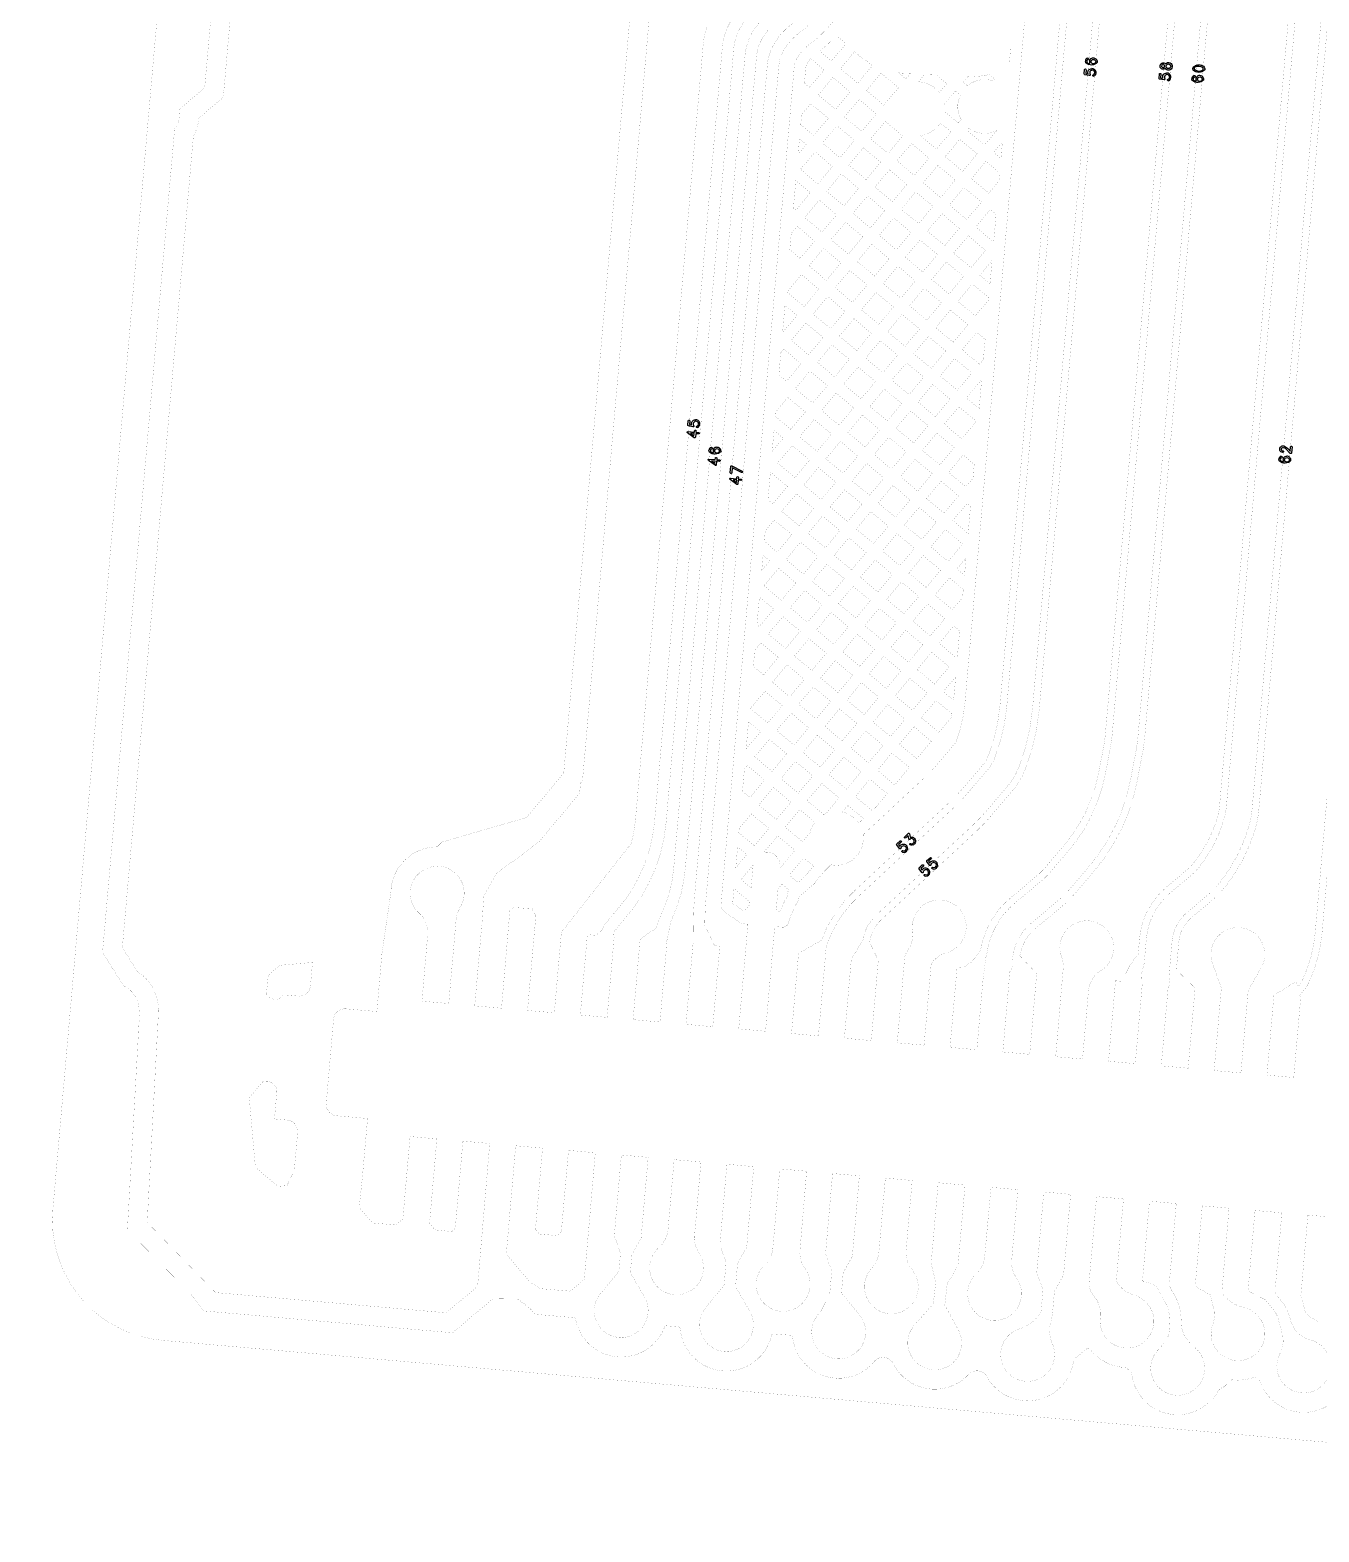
# Model space of a CAD drawing. Extents: x 388 to 686, y 182 to 393.
# Drawn here: x 542.76 to 559.77, y 317.6 to 337.43 of the extents above; entities that cross this region are included whole.
import ezdxf

# ---------------------------------------------------------------- set-up
doc = ezdxf.new("R2010")
doc.units = 0
doc.layers.add('c_area', color=1, linetype='Continuous')

# ---------------------------------------------------------------- blocks, each defined once
blk = doc.blocks.new('PAD_R1')
at = {"layer": 'c_area', "const_width": 0.5}
blk.add_lwpolyline([(0.25, 0, 1), (-0.25, 0, 1)], format="xyb", close=True, dxfattribs=at)

msp = doc.modelspace()

# ---------------------------------------------------------------- linework, layer by layer
at = {"layer": 'c_area'}
for p, q in [((551.477, 332.105), (551.522, 332.072)), ((551.753, 331.742), (551.798, 331.709)), ((552.038, 331.49), (552.083, 331.456))]:
    msp.add_line(p, q, dxfattribs=at)
at = {"layer": 'c_area', "const_width": 0.001}
for points in [[(542.756, 316.434), (542.756, 354.243), (571.999, 354.243), (571.999, 316.434)], [(553.163, 336.573), (553.393, 336.38), (553.585, 336.61), (553.356, 336.803)], [(553.8, 336.629), (554.029, 336.436), (554.222, 336.666), (553.992, 336.858)], [(553.509, 336.282), (553.739, 336.09), (553.931, 336.32), (553.702, 336.512)], [(552.932, 336.177), (553.102, 336.034), (553.295, 336.264), (553.065, 336.456), (552.943, 336.312)], [(553.219, 335.936), (553.448, 335.743), (553.641, 335.973), (553.411, 336.166)], [(553.855, 335.992), (554.085, 335.799), (554.278, 336.029), (554.048, 336.222)], [(553.565, 335.646), (553.794, 335.453), (553.987, 335.682), (553.757, 335.875)], [(554.202, 335.701), (554.432, 335.509), (554.624, 335.738), (554.395, 335.931)], [(554.839, 335.757), (555.068, 335.564), (555.261, 335.794), (555.032, 335.986)], [(552.928, 335.59), (553.158, 335.397), (553.35, 335.627), (553.121, 335.819)], [(555.185, 335.467), (555.415, 335.274), (555.549, 335.434), (555.559, 335.544), (555.378, 335.696)], [(553.274, 335.299), (553.504, 335.107), (553.696, 335.336), (553.467, 335.529)], [(553.911, 335.355), (554.141, 335.162), (554.334, 335.392), (554.104, 335.584)], [(554.548, 335.411), (554.778, 335.218), (554.97, 335.448), (554.741, 335.64)], [(554.258, 335.064), (554.487, 334.872), (554.68, 335.101), (554.45, 335.294)], [(554.894, 335.12), (555.124, 334.927), (555.317, 335.157), (555.087, 335.35)], [(552.984, 334.953), (553.213, 334.76), (553.406, 334.99), (553.176, 335.183)], [(553.621, 335.009), (553.85, 334.816), (554.043, 335.045), (553.813, 335.238)], [(553.33, 334.662), (553.56, 334.469), (553.752, 334.699), (553.523, 334.892)], [(553.967, 334.718), (554.197, 334.525), (554.389, 334.755), (554.16, 334.947)], [(554.604, 334.774), (554.833, 334.581), (555.026, 334.811), (554.797, 335.003)], [(555.241, 334.829), (555.47, 334.637), (555.481, 334.649), (555.511, 334.994), (555.434, 335.059)], [(552.787, 334.528), (552.923, 334.414), (553.115, 334.643), (552.886, 334.836), (552.806, 334.741)], [(554.95, 334.483), (555.18, 334.29), (555.372, 334.52), (555.143, 334.713)], [(553.04, 334.316), (553.269, 334.123), (553.462, 334.353), (553.232, 334.545)], [(553.676, 334.371), (553.906, 334.179), (554.099, 334.409), (553.869, 334.601)], [(554.313, 334.427), (554.543, 334.235), (554.736, 334.464), (554.506, 334.657)], [(554.023, 334.081), (554.252, 333.888), (554.445, 334.118), (554.215, 334.311)], [(554.66, 334.137), (554.889, 333.944), (555.082, 334.174), (554.852, 334.366)], [(552.749, 333.97), (552.979, 333.777), (553.171, 334.007), (552.942, 334.199)], [(553.386, 334.025), (553.615, 333.833), (553.808, 334.062), (553.579, 334.255)], [(553.095, 333.679), (553.325, 333.486), (553.517, 333.716), (553.288, 333.909)], [(553.732, 333.735), (553.962, 333.542), (554.154, 333.772), (553.925, 333.964)], [(554.369, 333.79), (554.599, 333.598), (554.791, 333.827), (554.562, 334.02)], [(555.006, 333.846), (555.236, 333.654), (555.412, 333.864), (555.415, 333.894), (555.198, 334.076)], [(554.715, 333.5), (554.945, 333.307), (555.138, 333.537), (554.908, 333.73)], [(552.805, 333.332), (553.034, 333.14), (553.227, 333.37), (552.997, 333.562)], [(553.441, 333.388), (553.671, 333.196), (553.864, 333.425), (553.634, 333.618)], [(554.079, 333.444), (554.308, 333.252), (554.501, 333.481), (554.271, 333.674)], [(553.788, 333.098), (554.017, 332.905), (554.21, 333.135), (553.981, 333.327)], [(554.425, 333.154), (554.655, 332.961), (554.847, 333.19), (554.617, 333.383)], [(555.062, 333.209), (555.291, 333.016), (555.343, 333.078), (555.367, 333.345), (555.254, 333.439)], [(552.643, 332.878), (552.744, 332.794), (552.936, 333.023), (552.707, 333.216), (552.669, 333.17)], [(553.151, 333.042), (553.38, 332.849), (553.573, 333.079), (553.344, 333.272)], [(552.86, 332.696), (553.09, 332.503), (553.283, 332.733), (553.053, 332.925)], [(553.497, 332.751), (553.727, 332.559), (553.92, 332.788), (553.69, 332.981)], [(554.134, 332.807), (554.364, 332.614), (554.557, 332.844), (554.327, 333.037)], [(554.771, 332.863), (555.001, 332.67), (555.193, 332.9), (554.964, 333.092)], [(554.481, 332.516), (554.71, 332.324), (554.903, 332.554), (554.673, 332.746)], [(552.595, 332.328), (552.799, 332.157), (552.992, 332.386), (552.762, 332.579), (552.6, 332.386)], [(553.207, 332.405), (553.436, 332.212), (553.629, 332.442), (553.399, 332.635)], [(553.844, 332.461), (554.073, 332.268), (554.266, 332.498), (554.036, 332.69)], [(553.553, 332.115), (553.783, 331.922), (553.975, 332.151), (553.746, 332.344)], [(554.19, 332.17), (554.42, 331.977), (554.612, 332.207), (554.383, 332.4)], [(554.827, 332.226), (555.056, 332.033), (555.249, 332.263), (555.02, 332.456)], [(552.916, 332.059), (553.146, 331.866), (553.338, 332.096), (553.109, 332.288)], [(554.536, 331.879), (554.766, 331.687), (554.958, 331.917), (554.729, 332.109)], [(552.626, 331.713), (552.855, 331.52), (553.048, 331.749), (552.818, 331.942)], [(553.262, 331.768), (553.492, 331.575), (553.685, 331.805), (553.455, 331.998)], [(553.899, 331.824), (554.129, 331.631), (554.322, 331.861), (554.092, 332.053)], [(554.246, 331.533), (554.475, 331.341), (554.668, 331.57), (554.438, 331.763)], [(554.882, 331.589), (555.112, 331.396), (555.206, 331.508), (555.222, 331.695), (555.075, 331.819)], [(552.972, 331.422), (553.202, 331.229), (553.394, 331.459), (553.164, 331.651)], [(553.609, 331.477), (553.838, 331.285), (554.031, 331.514), (553.802, 331.707)], [(553.318, 331.131), (553.548, 330.939), (553.74, 331.168), (553.511, 331.361)], [(553.955, 331.187), (554.185, 330.994), (554.377, 331.224), (554.148, 331.417)], [(554.592, 331.243), (554.822, 331.05), (555.014, 331.279), (554.785, 331.472)], [(552.681, 331.075), (552.911, 330.883), (553.104, 331.112), (552.874, 331.305)], [(554.301, 330.896), (554.531, 330.704), (554.724, 330.933), (554.494, 331.126)], [(552.451, 330.679), (552.62, 330.536), (552.813, 330.766), (552.583, 330.959), (552.463, 330.815)], [(553.028, 330.785), (553.257, 330.592), (553.45, 330.822), (553.22, 331.014)], [(553.665, 330.841), (553.894, 330.648), (554.087, 330.877), (553.857, 331.07)], [(553.374, 330.494), (553.603, 330.302), (553.796, 330.531), (553.567, 330.724)], [(554.011, 330.55), (554.24, 330.357), (554.433, 330.587), (554.203, 330.78)], [(554.648, 330.606), (554.877, 330.413), (555.07, 330.643), (554.84, 330.835)], [(552.737, 330.438), (552.966, 330.246), (553.159, 330.475), (552.93, 330.668)], [(553.083, 330.148), (553.313, 329.955), (553.506, 330.185), (553.276, 330.377)], [(553.72, 330.204), (553.95, 330.011), (554.142, 330.241), (553.913, 330.433)], [(554.357, 330.259), (554.587, 330.067), (554.779, 330.296), (554.55, 330.489)], [(552.447, 330.092), (552.676, 329.9), (552.869, 330.129), (552.639, 330.322)], [(554.067, 329.913), (554.296, 329.72), (554.489, 329.95), (554.259, 330.143)], [(554.703, 329.969), (554.933, 329.776), (555.069, 329.938), (555.078, 330.046), (554.896, 330.198)], [(552.793, 329.802), (553.022, 329.609), (553.215, 329.838), (552.985, 330.031)], [(553.43, 329.857), (553.659, 329.665), (553.852, 329.894), (553.622, 330.087)], [(553.139, 329.511), (553.369, 329.318), (553.561, 329.548), (553.332, 329.74)], [(553.776, 329.567), (554.005, 329.374), (554.198, 329.604), (553.969, 329.796)], [(554.413, 329.623), (554.642, 329.43), (554.835, 329.659), (554.605, 329.852)], [(552.502, 329.455), (552.732, 329.262), (552.924, 329.492), (552.695, 329.685)], [(554.759, 329.332), (554.989, 329.139), (555, 329.152), (555.03, 329.496), (554.952, 329.561)], [(552.306, 329.029), (552.441, 328.916), (552.634, 329.146), (552.404, 329.338), (552.325, 329.244)], [(552.848, 329.165), (553.078, 328.972), (553.271, 329.202), (553.041, 329.394)], [(553.485, 329.22), (553.715, 329.028), (553.907, 329.257), (553.678, 329.45)], [(554.122, 329.276), (554.352, 329.083), (554.544, 329.313), (554.315, 329.506)], [(553.832, 328.93), (554.061, 328.737), (554.254, 328.967), (554.024, 329.159)], [(554.468, 328.985), (554.698, 328.793), (554.891, 329.022), (554.661, 329.215)], [(552.558, 328.818), (552.787, 328.626), (552.98, 328.855), (552.75, 329.048)], [(553.195, 328.874), (553.424, 328.681), (553.617, 328.911), (553.387, 329.104)], [(552.904, 328.528), (553.134, 328.335), (553.326, 328.565), (553.097, 328.757)], [(553.541, 328.583), (553.771, 328.391), (553.963, 328.62), (553.734, 328.813)], [(554.178, 328.639), (554.408, 328.447), (554.6, 328.676), (554.37, 328.869)], [(552.267, 328.472), (552.497, 328.279), (552.689, 328.509), (552.46, 328.701)], [(552.613, 328.181), (552.843, 327.989), (553.036, 328.218), (552.806, 328.411)], [(553.25, 328.237), (553.48, 328.044), (553.673, 328.274), (553.443, 328.467)], [(553.887, 328.293), (554.117, 328.1), (554.31, 328.33), (554.08, 328.523)], [(553.597, 327.946), (553.826, 327.754), (554.019, 327.983), (553.789, 328.176)], [(554.234, 328.002), (554.463, 327.81), (554.656, 328.039), (554.426, 328.232)], [(552.323, 327.835), (552.552, 327.642), (552.745, 327.872), (552.515, 328.065)], [(552.96, 327.891), (553.189, 327.698), (553.382, 327.928), (553.152, 328.12)], [(552.669, 327.544), (552.899, 327.352), (553.091, 327.581), (552.862, 327.774)], [(553.306, 327.6), (553.536, 327.407), (553.728, 327.637), (553.499, 327.83)], [(553.943, 327.656), (554.172, 327.463), (554.365, 327.693), (554.136, 327.885)], [(552.162, 327.38), (552.262, 327.296), (552.455, 327.526), (552.225, 327.718), (552.188, 327.674)], [(552.379, 327.198), (552.608, 327.005), (552.801, 327.235), (552.571, 327.428)], [(553.652, 327.309), (553.874, 327.123), (553.934, 327.179), (554.074, 327.346), (553.845, 327.539)], [(552.114, 326.83), (552.318, 326.659), (552.51, 326.889), (552.281, 327.081), (552.119, 326.889)]]:
    msp.add_lwpolyline(points, close=True, dxfattribs=at)
for points in [[(543.058, 321.874), (545.89, 354.243)], [(555.687, 337.004), (555.687, 337.004), (555.703, 337.193), (555.703, 337.194)], [(555.703, 337.194), (555.687, 337.004)], [(554.223, 336.864), (554.32, 336.783), (554.38, 336.854)], [(555.129, 336.103), (555.359, 335.911), (555.518, 336.1)], [(552.898, 335.791), (553.004, 335.917), (552.915, 335.991)], [(552.915, 335.991), (552.898, 335.791)], [(555.595, 335.955), (555.476, 335.813)], [(555.575, 335.729), (555.595, 335.955)], [(555.476, 335.813), (555.575, 335.729)], [(552.835, 335.077), (552.867, 335.051), (553.06, 335.281), (552.867, 335.442)], [(552.867, 335.442), (552.835, 335.077)], [(555.458, 334.385), (555.296, 334.192)], [(555.431, 334.08), (555.458, 334.385)], [(555.296, 334.192), (555.431, 334.08)], [(552.692, 333.435), (552.881, 333.66), (552.723, 333.792)], [(552.723, 333.792), (552.692, 333.435)], [(555.287, 332.43), (555.319, 332.795), (555.31, 332.802), (555.118, 332.572)], [(555.118, 332.572), (555.287, 332.43)], [(552.554, 331.865), (552.701, 332.04), (552.579, 332.143)], [(552.579, 332.143), (552.554, 331.865)], [(552.499, 331.229), (552.565, 331.173), (552.757, 331.403), (552.531, 331.593)], [(552.531, 331.593), (552.499, 331.229)], [(555.142, 330.781), (555.174, 331.145), (555.131, 331.182), (554.938, 330.952)], [(554.938, 330.952), (555.142, 330.781)], [(552.417, 330.294), (552.522, 330.419), (552.434, 330.493)], [(552.434, 330.493), (552.417, 330.294)], [(555.114, 330.459), (554.994, 330.315)], [(555.094, 330.231), (555.114, 330.459)], [(554.994, 330.315), (555.094, 330.231)], [(552.354, 329.579), (552.385, 329.553), (552.578, 329.783), (552.386, 329.944)], [(552.386, 329.944), (552.354, 329.579)], [(554.977, 328.888), (554.815, 328.695)], [(554.95, 328.581), (554.977, 328.888)], [(554.815, 328.695), (554.95, 328.581)], [(552.211, 327.939), (552.399, 328.163), (552.242, 328.294)], [(552.242, 328.294), (552.211, 327.939)], [(552.074, 326.368), (552.22, 326.542), (552.098, 326.645)], [(552.098, 326.645), (552.074, 326.368)], [(552.303, 326.404), (552.144, 326.215)], [(552.276, 326.103), (552.303, 326.404)], [(552.144, 326.215), (552.276, 326.103)], [(552.033, 325.899), (552.182, 325.794), (552.257, 325.883), (552.26, 325.918), (552.05, 326.095)], [(552.609, 325.824), (552.656, 325.784)], [(558.999, 325.027), (558.84, 324.75), (558.744, 323.661), (558.39, 323.692), (558.483, 324.755), (558.483, 324.755), (558.485, 324.782), (558.377, 325.083)], [(545.65, 323.332), (545.731, 322.414), (546.029, 322.163), (546.148, 322.173), (546.246, 322.378)]]:
    msp.add_lwpolyline(points, dxfattribs=at)
for points in [[(551.416, 324.302), (551.509, 325.365), (551.514, 325.365, -0.030605), (551.53, 325.992), (552.491, 336.975, -0.073103), (552.531, 337.146, -0.091389), (552.684, 337.388, -0.047803), (552.854, 337.54, 0.042134), (552.965, 337.637, -0.030961), (552.972, 337.643, 0.194701), (553.234, 338.157), (554.641, 354.243), (554.794, 354.243), (553.386, 338.143, -0.194361), (553.073, 337.529, -0.041555), (552.944, 337.417, 0.047776), (552.796, 337.284, 0.091174), (552.673, 337.089, 0.072929), (552.643, 336.962), (551.682, 325.979, 0.018406), (551.664, 325.613), (551.794, 325.34), (551.863, 325.334), (551.77, 324.271)], [(552.81, 324.181), (552.903, 325.243), (552.915, 325.242, -0.105286), (552.922, 325.25), (553.205, 325.412, -0.117736), (553.633, 326.057), (554.887, 327.225, 0.028231), (555.054, 327.398), (555.335, 327.726, 0.0831), (555.406, 327.843, 0.072985), (555.562, 328.505), (557.813, 354.243), (557.903, 354.243), (555.652, 328.497, -0.072974), (555.489, 327.81, -0.083006), (555.403, 327.667), (555.122, 327.339, -0.028231), (554.948, 327.159), (553.694, 325.991, 0.115851), (553.293, 325.392), (553.261, 325.305), (553.252, 325.213), (553.258, 325.212), (553.165, 324.15)], [(553.18, 337.149), (553.337, 337.018), (553.529, 337.247), (553.403, 337.353, -0.023309), (553.318, 337.27, -0.033172)], [(553.454, 336.92), (553.683, 336.727), (553.876, 336.956), (553.807, 337.014, -0.051886), (553.642, 337.144)], [(552.98, 336.727), (553.046, 336.671), (553.239, 336.901), (553.063, 337.049, 0.002964), (553.058, 337.043, 0.090975), (553.004, 336.957, 0.071481), (552.998, 336.931), (552.998, 336.931)], [(554.487, 336.745, -0.22676), (554.758, 336.602), (554.859, 336.722), (554.72, 336.838), (554.571, 336.845)], [(555.074, 336.74), (555.132, 336.691, -0.264258), (555.478, 336.755), (555.496, 336.777), (555.42, 336.841, -0.051827), (555.225, 336.815), (555.14, 336.819)], [(554.825, 336.443, -0.038101), (554.829, 336.389, -0.02303), (554.827, 336.357), (555.013, 336.201), (555.05, 336.246, -0.127954), (555.005, 336.419, -0.11035), (555.039, 336.57), (554.976, 336.624)], [(554.507, 336.035), (554.722, 335.855), (554.915, 336.084), (554.775, 336.202, -0.233742)], [(554.524, 328.349), (554.754, 328.156), (554.917, 328.35, 0.007607), (554.927, 328.402), (554.717, 328.578)], [(553.015, 327.254), (553.234, 327.071, -0.025597), (553.266, 327.086), (553.438, 327.291), (553.208, 327.483)], [(553.481, 327.105, -0.19023), (553.697, 326.958), (553.762, 327.019), (553.554, 327.193)], [(552.725, 326.907), (552.954, 326.715), (553.055, 326.835, -0.105426), (553.117, 326.97), (552.917, 327.137)], [(552.442, 326.571, -0.505975), (552.658, 326.382), (552.657, 326.374), (552.664, 326.368), (552.856, 326.598), (552.627, 326.791)], [(552.781, 326.27), (552.895, 326.175), (552.939, 326.212, -0.011181), (552.961, 326.231, -0.025004), (552.967, 326.236), (552.999, 326.263, -0.02548), (553.101, 326.392), (552.973, 326.5)], [(545.876, 324.698), (545.89, 324.682, -0.055733), (545.898, 324.674, 0.44006), (546.087, 324.673, -0.219069), (546.126, 324.69), (546.295, 324.675, 0.414283), (546.458, 324.811), (546.485, 325.119), (546.06, 325.082), (546.053, 325.079), (545.902, 324.951, -0.023521), (545.9, 324.947)], [(549.045, 321.281), (549.076, 321.637), (549.075, 321.637), (549.168, 322.699), (549.522, 322.668), (549.429, 321.598, -0.032336), (549.429, 321.591), (549.43, 321.59), (549.478, 321.534), (549.711, 321.513), (549.768, 321.562), (549.771, 321.568), (549.865, 322.638), (550.219, 322.607), (550.171, 322.053, -0.075601), (550.171, 322.045), (550.074, 320.943, -0.201094), (550.065, 320.925), (549.899, 320.786, -0.201896), (549.88, 320.78), (549.503, 320.812, -0.112902), (549.492, 320.816), (549.364, 320.891, -0.088303), (549.357, 320.897), (549.051, 321.262, -0.20103)]]:
    msp.add_lwpolyline(points, format="xyb", close=True, dxfattribs=at)
for points in [[(557.347, 354.243), (555.1, 328.546, -0.07042), (554.981, 328.033, -0.087063), (554.968, 328.011), (554.702, 327.7, -0.028272), (554.571, 327.564), (553.755, 326.804, -0.514907), (553.331, 326.409, 0.055057), (553.118, 326.167, -0.066826), (553.104, 326.152), (552.904, 325.984), (552.901, 325.952, -0.117127), (552.89, 325.919, 0.030828), (552.839, 325.826, -0.017646), (552.837, 325.821, 0.036117), (552.768, 325.64, -0.358259), (552.689, 325.585), (552.588, 325.593), (552.467, 324.211), (552.113, 324.242), (552.206, 325.304), (552.206, 325.304), (552.234, 325.624), (552.169, 325.63, -0.13415), (552.132, 325.644), (551.91, 325.798, -0.264304), (551.878, 325.866, -0.005429), (551.885, 325.96), (552.846, 336.945, -0.072474), (552.862, 337.014, -0.091362), (552.946, 337.147, -0.047843), (553.066, 337.254, 0.040107), (553.215, 337.383, 0.191886), (553.589, 338.126)], [(558.336, 354.243), (556.081, 328.46, -0.073095), (555.889, 327.649, -0.082559), (555.73, 327.387), (555.449, 327.059, -0.028239), (555.242, 326.843), (553.988, 325.676, 0.101012), (553.875, 325.518, -0.047819), (553.873, 325.51, 0.08148), (553.842, 325.384), (553.951, 325.157, -0.059321), (553.953, 325.151), (553.956, 325.151), (553.863, 324.088), (553.508, 324.119), (553.601, 325.182), (553.613, 325.181, -0.125831), (553.617, 325.193), (553.755, 325.417, -0.062976), (553.786, 325.535, -0.053445), (553.789, 325.545, -0.105686), (553.927, 325.742), (555.18, 326.909, 0.028238), (555.381, 327.117), (555.662, 327.446, 0.082671), (555.806, 327.683, 0.073039), (555.992, 328.467), (558.246, 354.243)], [(559.331, 354.243), (557.044, 328.128, -0.024846), (557.023, 327.974), (556.953, 327.605, -0.131263), (556.466, 326.59), (556.221, 326.306, -0.040912), (556.108, 326.195), (555.758, 325.901, 0.187811), (555.388, 325.228), (555.376, 325.188), (555.337, 324.877), (555.257, 323.967), (554.903, 323.998), (554.996, 325.06), (555.082, 325.053), (555.189, 325.128), (555.192, 325.131), (555.306, 325.284, -0.177798), (555.7, 325.97), (556.051, 326.264, 0.04091), (556.153, 326.365), (556.397, 326.649, 0.131263), (556.865, 327.622), (556.935, 327.99, 0.024842), (556.954, 328.135), (559.241, 354.243)], [(559.764, 354.243), (557.473, 328.087, -0.024496), (557.446, 327.893), (557.377, 327.525, -0.131779), (556.789, 326.305), (556.549, 326.025, -0.040958), (556.385, 325.864), (556.035, 325.571, 0.176406), (555.824, 325.208), (556.03, 324.989, -0.216239), (556.037, 324.969), (556.047, 324.969), (555.955, 323.906), (555.6, 323.937), (555.693, 324.999), (555.702, 324.999, -0.132212), (555.703, 325.012), (555.725, 325.071, -0.233154), (555.977, 325.64), (556.327, 325.933, 0.04096), (556.48, 326.083), (556.728, 326.372, 0.130698), (557.288, 327.542), (557.358, 327.91, 0.024496), (557.384, 328.095), (559.674, 354.243)], [(560.918, 354.243), (558.551, 327.169, -0.053321), (558.515, 326.99, -0.092208), (558.198, 326.384, -0.051894), (558.086, 326.269), (557.809, 326.037, 0.197172), (557.495, 325.431), (557.466, 325.104), (557.429, 324.961), (557.434, 324.847), (557.442, 324.846), (557.349, 323.783), (556.995, 323.814), (557.088, 324.877), (557.174, 324.87), (557.276, 325.078), (557.37, 325.209, -0.195765), (557.386, 325.22), (557.406, 325.439, -0.199887), (557.759, 326.112), (558.028, 326.338, 0.052017), (558.127, 326.44, 0.092255), (558.43, 327.017, 0.053176), (558.461, 327.177), (560.828, 354.243)], [(561.348, 354.208), (558.98, 327.132, -0.053245), (558.928, 326.863, -0.092228), (558.537, 326.118, -0.051847), (558.363, 325.939), (558.09, 325.71, 0.198573), (557.924, 325.393), (557.89, 325.004, -0.268242), (557.915, 324.998), (558.124, 324.796, -0.115137), (558.13, 324.786), (558.139, 324.785), (558.047, 323.723), (557.692, 323.754), (557.785, 324.816), (557.797, 324.815, -0.065351), (557.799, 324.822), (557.804, 324.833), (557.793, 324.928), (557.835, 325.401, -0.198572), (558.032, 325.779), (558.305, 326.008, 0.051958), (558.466, 326.174, 0.092205), (558.842, 326.89, 0.053218), (558.891, 327.14), (561.261, 354.243)], [(559.495, 324.794), (559.531, 324.837, 0.013268), (559.565, 324.907, -0.025783), (559.567, 324.911, 0.085258), (559.724, 325.507), (562.237, 354.243), (562.327, 354.243, -0.00245), (562.303, 353.954), (559.814, 325.499, -0.086628), (559.645, 324.865, -0.013138), (559.608, 324.791, -0.054891), (559.603, 324.783), (559.522, 324.687), (559.529, 324.664), (559.534, 324.663), (559.441, 323.6), (559.087, 323.631)], [(571.719, 346.723), (569.337, 319.517, -0.406601), (567.618, 318.108), (544.507, 320.13, -0.417528), (543.058, 321.874)], [(550.721, 338.109), (549.803, 327.625, -0.159231), (549.797, 327.611), (549.321, 327.044, -0.227286), (549.304, 327.03), (548.197, 326.709), (548.192, 326.706), (548.139, 326.653, -0.19737), (548.121, 326.645, 0.403318), (547.52, 326.045), (547.401, 325.231), (547.401, 325.231), (547.335, 324.471), (546.924, 324.507, 0.410502), (546.763, 324.37), (546.666, 323.255, 0.40989), (546.802, 323.095), (547.212, 323.059), (547.145, 322.299), (547.145, 322.299), (547.102, 321.887), (547.276, 321.68), (547.586, 321.653), (547.678, 321.73), (547.773, 322.821), (548.127, 322.79), (548.035, 321.727), (548.034, 321.727), (548.029, 321.673), (548.1, 321.591), (548.107, 321.588), (548.323, 321.567), (548.37, 321.607), (548.378, 321.697), (548.378, 321.697), (548.471, 322.76), (548.825, 322.729), (548.666, 320.854, -0.209919), (548.657, 320.836), (548.258, 320.501, -0.200953), (548.239, 320.495), (545.215, 320.76, -0.192653), (545.198, 320.768), (544.31, 321.68, -0.213854), (544.303, 321.699), (544.45, 324.437, 0.273393), (544.179, 324.997, -0.160389), (544.167, 325.008), (543.979, 325.307, -0.168196), (543.975, 325.323), (544.912, 336.029, -0.15576), (544.918, 336.043), (544.926, 336.052), (544.955, 336.122, 0.064221), (544.981, 336.236), (544.983, 336.256, -0.199551), (544.992, 336.274), (545.297, 336.531), (545.301, 336.538), (545.312, 336.617), (545.315, 336.629), (545.763, 341.737)], [(551.694, 337.471, 0.063883), (551.644, 337.24), (550.749, 327.002, -0.045584), (550.69, 326.68, -0.206964), (550.681, 326.662), (550.652, 326.637), (549.774, 325.521), (549.771, 325.515), (549.678, 324.455), (549.324, 324.485), (549.417, 325.548), (549.418, 325.548), (549.434, 325.732), (549.432, 325.739), (549.386, 325.825, -0.019357), (549.384, 325.828), (549.146, 325.844), (549.139, 325.842), (549.094, 325.819, -0.014719), (549.092, 325.816), (548.981, 324.515), (548.627, 324.546), (548.72, 325.609), (548.721, 325.609), (548.748, 325.995, -0.113272), (548.752, 326.006), (548.907, 326.285, -0.109262), (548.914, 326.293), (549.468, 326.704), (550.01, 327.349), (550.012, 327.355), (550.023, 327.476, -0.158471), (550.029, 327.491), (550.047, 327.512), (550.05, 327.519), (550.969, 338.019)], [(552.291, 337.659, 0.128541), (552.078, 337.334, 0.06388), (552.049, 337.205), (551.154, 326.967, -0.162546), (550.598, 325.686), (550.467, 325.525), (550.461, 325.457), (550.468, 325.456), (550.375, 324.394), (550.021, 324.425), (550.114, 325.487), (550.23, 325.477), (550.294, 325.533, -0.058327), (550.436, 325.734), (550.484, 325.788, 0.162545), (551.002, 326.981), (551.898, 337.218, -0.068968), (551.939, 337.398, -0.124179), (552.19, 337.772)], [(545.138, 337.536), (545.063, 336.687, -0.02625), (545.062, 336.682, -0.233104), (545.053, 336.661), (545.035, 336.647), (545.03, 336.639, -0.064108), (545.025, 336.634), (544.735, 336.39, -0.017903), (544.734, 336.387), (544.72, 336.226), (544.715, 336.209), (544.697, 336.172, -0.05749), (544.668, 336.136), (544.665, 336.128), (543.713, 325.255), (543.715, 325.247), (543.991, 324.81, -0.326898), (544.193, 324.442, -0.075357), (544.195, 324.335), (544.041, 321.589), (544.888, 320.731), (545.046, 320.519), (548.333, 320.23), (548.86, 320.673, -0.184831), (548.877, 320.68), (549.189, 320.675, -0.171534), (549.205, 320.669), (549.259, 320.626, -0.064555), (549.33, 320.569), (549.366, 320.54), (549.42, 320.475), (549.936, 320.43, -0.34009), (549.959, 320.41, 0.752314), (551.131, 320.297, -0.433931), (551.16, 320.322), (551.316, 320.31, -0.36991), (551.34, 320.287, 0.85352), (552.547, 320.196, -0.373108), (552.574, 320.215), (552.8, 320.198, -0.364794), (552.824, 320.176, 0.647757), (553.887, 319.832, -0.5558), (554.148, 319.833, 0.528337), (555.148, 319.68, -0.477175), (555.384, 319.663, 0.736231), (556.535, 319.867, -0.190984), (556.544, 319.883), (556.699, 320.013, -0.201332), (556.718, 320.019), (556.74, 320.017, -0.210964), (556.758, 320.007, 0.221246), (557.217, 319.772, -0.181612), (557.234, 319.765), (557.292, 319.711, -0.182588), (557.3, 319.695, 0.727903), (558.44, 319.457, -0.124262), (558.497, 319.507), (558.524, 319.519), (558.611, 319.602, -0.216115), (558.63, 319.609), (558.653, 319.607, 0.102707), (558.899, 319.637, -0.399402), (558.995, 319.592, 0.56121), (560.015, 319.367, -0.196513)], [(552.527, 337.455, 0.165276), (552.349, 337.099), (551.406, 326.345, -0.084421), (551.243, 325.723, 0.006429), (551.215, 325.66, -0.079529), (551.215, 325.652), (551.162, 325.396), (551.166, 325.396), (551.073, 324.333), (550.718, 324.364), (550.811, 325.427), (550.823, 325.425, -0.201669), (550.834, 325.442), (551.016, 325.568, -0.020819), (551.104, 325.786, 0.084339), (551.254, 326.359), (552.198, 337.117, -0.166012), (552.419, 337.564)], [(554.38, 336.854), (554.271, 336.859, -0.011976), (554.223, 336.864)], [(555.518, 336.1, -0.114896), (555.361, 336.064, -0.15759), (555.153, 336.131), (555.129, 336.103)], [(547.895, 325.768, -2.172039), (548.431, 325.841)], [(552.05, 326.095), (552.037, 325.947), (552.037, 325.947, 0.002915), (552.033, 325.899)], [(552.656, 325.784, -0.019101), (552.701, 325.89, -0.018078), (552.703, 325.895, -0.025164), (552.751, 325.984), (552.756, 326.029, -0.170113), (552.777, 326.075), (552.683, 326.154), (552.632, 326.094), (552.609, 325.824)], [(548.431, 325.841, 0.055673), (548.383, 325.706), (548.284, 324.577), (547.93, 324.608), (548.006, 325.486, 0.228034), (547.895, 325.768)], [(554.411, 325.527, -2.272525), (554.854, 325.246)], [(556.377, 325.186, -2.132471), (556.895, 325.012)], [(558.377, 325.083, -1.683629), (558.999, 325.027)], [(554.206, 324.058), (554.303, 325.172, -0.11066), (554.326, 325.246), (554.366, 325.315, 0.158479), (554.411, 325.527)], [(554.854, 325.246, 0.182687), (554.654, 325.101), (554.56, 324.027), (554.206, 324.058)], [(556.298, 323.875), (556.397, 325.035, 0.110476), (556.377, 325.186)], [(556.895, 325.012, 0.235524), (556.731, 324.747), (556.652, 323.844), (556.298, 323.875)], [(559.087, 323.631), (559.18, 324.694), (559.195, 324.693, -0.121353), (559.203, 324.701), (559.446, 324.85, -0.50521), (559.484, 324.834), (559.495, 324.794)], [(546.246, 322.378), (546.245, 322.378), (546.289, 322.878, 0.40614), (546.154, 323.038), (545.983, 323.053), (546.014, 323.412, 0.451371), (545.871, 323.547), (545.828, 323.543), (545.65, 323.332)], [(550.305, 320.769), (550.53, 321.038), (550.551, 321.28), (550.473, 321.505, -0.090724), (550.471, 321.514), (550.47, 321.514), (550.563, 322.577), (550.917, 322.546), (550.824, 321.483), (550.822, 321.484, -0.091821), (550.819, 321.475), (550.703, 321.266), (550.682, 321.025), (550.857, 320.72, -0.59969), (550.561, 320.167)], [(551.059, 321.356, 0.192987), (551.179, 321.588), (551.26, 322.516), (551.614, 322.485), (551.529, 321.507, 0.169593), (551.588, 321.284, -0.598973), (551.292, 320.732)], [(551.694, 320.584), (551.919, 320.853), (551.946, 321.157), (551.868, 321.383, -0.093739), (551.866, 321.392), (551.864, 321.392), (551.957, 322.455), (552.311, 322.424), (552.218, 321.361), (552.216, 321.361, -0.09191), (552.214, 321.353), (552.097, 321.144), (552.071, 320.84), (552.246, 320.535, -0.599445), (551.95, 319.982)], [(552.565, 321.331), (552.562, 321.331), (552.655, 322.394), (553.009, 322.363), (552.921, 321.312, 0.179894), (552.988, 321.077, -0.611902), (552.699, 320.513)], [(553.194, 320.506), (553.315, 320.749), (553.341, 321.044), (553.262, 321.261, -0.089715), (553.261, 321.27), (553.259, 321.27), (553.352, 322.333), (553.706, 322.302), (553.613, 321.239), (553.611, 321.24, -0.091842), (553.608, 321.231), (553.492, 321.022), (553.469, 320.753), (553.692, 320.486, -0.657649), (553.433, 319.886)], [(553.871, 321.082, 0.167325), (553.963, 321.29), (554.049, 322.272), (554.403, 322.241), (554.322, 321.31, 0.19057), (554.4, 321.065, -0.637034), (554.128, 320.481)], [(554.451, 320.351), (554.682, 320.614), (554.714, 320.895), (554.655, 321.14, -0.078497), (554.655, 321.148), (554.654, 321.148), (554.746, 322.211), (555.101, 322.18), (555.008, 321.117), (555.006, 321.117, -0.096359), (555.002, 321.108), (554.865, 320.874), (554.834, 320.596), (555.003, 320.285, -0.588304), (554.701, 319.742)], [(555.25, 321.009, 0.183425), (555.36, 321.232), (555.444, 322.15), (555.798, 322.119), (555.717, 321.187, 0.177775), (555.78, 320.955, -0.610773), (555.491, 320.392)], [(555.838, 320.289, 0.150238), (556.099, 320.489, -0.037992), (556.102, 320.495, 0.013322), (556.108, 320.546), (556.131, 320.802), (556.051, 321.017, -0.08968), (556.05, 321.026), (556.048, 321.026), (556.141, 322.089), (556.495, 322.058), (556.402, 320.995), (556.4, 320.996, -0.091836), (556.398, 320.987), (556.281, 320.778), (556.26, 320.533, -0.054412), (556.213, 320.297, 0.088381), (556.248, 320.102, -0.047293), (556.249, 320.097, -0.551565), (555.928, 319.589)], [(556.738, 320.885), (556.838, 322.028), (557.193, 321.997), (557.1, 320.934), (557.1, 320.934), (557.098, 320.916), (557.128, 320.872, 0.184298), (557.331, 320.727)], [(557.443, 320.904), (557.445, 320.933, -0.222586), (557.449, 320.975), (557.536, 321.967), (557.89, 321.936), (557.797, 320.873), (557.797, 320.873)], [(558.14, 320.843), (558.233, 321.906), (558.587, 321.875), (558.492, 320.773, 0.00847), (558.494, 320.749, 0.153145), (558.762, 320.567)], [(558.837, 320.782), (558.93, 321.845), (559.285, 321.814), (559.197, 320.811, 0.19711), (559.231, 320.702), (559.289, 320.633, -0.109103), (559.384, 320.451), (559.402, 320.386, 0.275626), (559.659, 320.136)], [(559.777, 320.367, -0.058921), (559.772, 320.37), (559.61, 320.473, -0.189825), (559.599, 320.488), (559.542, 320.698, -0.233975), (559.546, 320.72), (559.535, 320.721), (559.628, 321.784), (559.983, 321.753)], [(551.292, 320.732, -0.694345), (551.059, 321.356)], [(552.457, 321.129, 0.167888), (552.565, 321.331)], [(552.699, 320.513, -0.68149), (552.457, 321.129)], [(554.128, 320.481, -0.659514), (553.871, 321.082)], [(555.491, 320.392, -0.683713), (555.25, 321.009)], [(556.887, 320.434, 0.181557), (556.832, 320.674), (556.768, 320.77, -0.17215), (556.738, 320.885)], [(557.661, 320.016), (557.718, 320.079, 0.198777), (557.806, 320.332), (557.8, 320.441, 0.132987), (557.726, 320.662, -0.050469), (557.672, 320.765, 0.274701), (557.492, 320.9), (557.443, 320.904)], [(557.797, 320.873, 0.082722), (557.853, 320.746, -0.132603), (557.952, 320.449), (557.959, 320.324, 0.181329), (558.065, 320.102), (558.133, 320.037)], [(558.379, 320.358, -0.059868), (558.38, 320.364, 0.069913), (558.4, 320.512, -0.062373), (558.343, 320.728), (558.159, 320.833, -0.136616), (558.149, 320.842), (558.14, 320.843)], [(550.561, 320.167, -0.661458), (550.305, 320.769)], [(557.331, 320.727, -2.223733), (556.887, 320.434)], [(559.261, 319.96, 0.187688), (559.29, 320.212), (559.237, 320.411, 0.109108), (559.172, 320.535), (559.06, 320.669), (558.859, 320.772, -0.143766), (558.848, 320.781), (558.837, 320.782)], [(551.95, 319.982, -0.661458), (551.694, 320.584)], [(553.433, 319.886, -0.686112), (553.194, 320.506)], [(558.762, 320.567, -2.911384), (558.379, 320.358)], [(554.701, 319.742, -0.670694), (554.451, 320.351)], [(555.928, 319.589, -0.880226), (555.838, 320.289)], [(558.133, 320.037, -2.632582), (557.661, 320.016)], [(559.659, 320.136, -2.924928), (559.261, 319.96)]]:
    msp.add_lwpolyline(points, format="xyb", dxfattribs=at)
at = {"layer": 'c_area'}
for points in [[(556.675, 336.849), (556.68, 336.906, -1), (556.699, 336.904), (556.695, 336.856), (556.725, 336.85, -0.524286), (556.775, 336.918)], [(556.804, 336.891, 0.81799), (556.751, 336.844, -0.74017), (556.742, 336.827), (556.683, 336.838, -0.393799), (556.675, 336.849)], [(556.849, 337.003, -0.42186), (556.695, 336.995), (556.69, 337.013, -0.096467), (556.689, 337.017)], [(556.719, 337.058, -1.487087), (556.715, 337.035, 0.775673), (556.749, 336.989)], [(556.8, 336.817, -1), (556.793, 336.836, 0.637786), (556.804, 336.891)], [(557.676, 336.947, -0.775082), (557.748, 336.981, -1.435437), (557.795, 336.898)], [(557.795, 336.898, -0.274849), (557.743, 336.924, -0.64813), (557.676, 336.943, -0.098375), (557.676, 336.947)], [(557.732, 336.967, 0.610561), (557.698, 336.966), (557.696, 336.947)], [(558.107, 336.919, -0.384066), (558.203, 336.967, -0.474354), (558.265, 336.902)], [(558.265, 336.902, -0.402317), (558.112, 336.898), (558.107, 336.916, -0.096708), (558.107, 336.919)], [(557.662, 336.791), (557.667, 336.847, -1), (557.687, 336.846), (557.683, 336.798), (557.713, 336.792, -0.524375), (557.763, 336.86)], [(557.792, 336.833, 0.817801), (557.739, 336.786, -0.74017), (557.73, 336.769), (557.67, 336.78, -0.393504), (557.662, 336.791)], [(557.787, 336.759, -1), (557.781, 336.778, 0.637844), (557.792, 336.833)], [(558.254, 336.772, -0.421221), (558.1, 336.764), (558.095, 336.782, -0.096467), (558.095, 336.786)], [(558.125, 336.827, -1.487073), (558.121, 336.804, 0.775102), (558.154, 336.757)], [(551.441, 332.213), (551.446, 332.27, -1), (551.466, 332.268), (551.462, 332.22), (551.491, 332.215, -0.524464), (551.541, 332.282)], [(551.57, 332.256, 0.818535), (551.517, 332.208, -0.73811), (551.508, 332.191), (551.449, 332.202, -0.393076), (551.441, 332.213)], [(551.566, 332.181, -1), (551.56, 332.2, 0.63777), (551.57, 332.256)], [(551.749, 331.92, -1.487087), (551.745, 331.897, 0.77528), (551.779, 331.851)], [(559.256, 331.888, -0.534515), (559.31, 331.939, -0.132414), (559.394, 331.869)], [(559.394, 331.869), (559.399, 331.927, -1), (559.419, 331.925), (559.412, 331.846, -0.64638), (559.395, 331.839), (559.335, 331.901, 0.340909), (559.277, 331.906)], [(551.879, 331.865, -0.421621), (551.725, 331.857), (551.72, 331.875, -0.095361), (551.719, 331.879)], [(559.404, 331.746, -0.423278), (559.25, 331.739), (559.245, 331.756, -0.09536), (559.244, 331.76)], [(559.296, 331.851, -0.325947), (559.256, 331.883, -0.138049), (559.256, 331.888)], [(559.274, 331.801, -1.486959), (559.271, 331.779, 0.775149), (559.304, 331.732)], [(559.277, 331.906, 0.570425), (559.298, 331.871, -1), (559.296, 331.851)], [(552.001, 331.586), (552.008, 331.665, -0.540044), (552.022, 331.674), (552.157, 331.605, -1), (552.148, 331.587), (552.026, 331.649)], [(552.026, 331.649), (552.021, 331.584, -1), (552.001, 331.586)], [(554.35, 326.795), (554.318, 326.764, -1), (554.304, 326.779)], [(554.304, 326.779), (554.35, 326.822, -0.601037), (554.367, 326.816), (554.375, 326.772, -1.207374), (554.389, 326.666)], [(554.429, 326.724, 0.372847), (554.385, 326.755), (554.375, 326.745, -0.601037), (554.358, 326.751), (554.35, 326.795)], [(554.2, 326.67, -0.3937), (554.201, 326.684), (554.243, 326.723, -1), (554.257, 326.708), (554.222, 326.675), (554.24, 326.651, -0.523949), (554.323, 326.668)], [(554.326, 326.629, 0.819542), (554.255, 326.629, -0.733414), (554.237, 326.622), (554.2, 326.67)], [(554.273, 326.576, -1), (554.281, 326.595, 0.637659), (554.326, 326.629)], [(554.389, 326.666), (554.376, 326.672, -1), (554.384, 326.69, 0.637792), (554.429, 326.724)], [(554.494, 326.355, -0.391566), (554.495, 326.368), (554.537, 326.407, -1), (554.551, 326.392), (554.516, 326.36), (554.534, 326.336, -0.523341), (554.616, 326.353)], [(554.597, 326.45, -0.391566), (554.598, 326.464), (554.64, 326.502, -1), (554.653, 326.488), (554.618, 326.455), (554.636, 326.431, -0.523248), (554.719, 326.448)], [(554.722, 326.408, 0.816654), (554.651, 326.409, -0.743658), (554.633, 326.402), (554.597, 326.45)], [(554.669, 326.356, -1), (554.677, 326.374, 0.637625), (554.722, 326.408)], [(554.62, 326.313, 0.816654), (554.549, 326.314, -0.743658), (554.531, 326.307), (554.494, 326.355)], [(554.567, 326.261, -1), (554.575, 326.279, 0.63753), (554.62, 326.313)]]:
    msp.add_lwpolyline(points, format="xyb", dxfattribs=at)
for points in [[(558.127, 336.919), (558.13, 336.907, 0.272387), (558.24, 336.897, 0.312072), (558.243, 336.929, 0.272476), (558.133, 336.939), (558.127, 336.927)], [(551.437, 332.11, -0.763592), (551.444, 332.128), (551.527, 332.121), (551.528, 332.139, -1), (551.548, 332.137), (551.546, 332.119), (551.583, 332.116, -1), (551.581, 332.096), (551.545, 332.099), (551.541, 332.052, -0.591614), (551.525, 332.045)], [(551.712, 331.747, -0.762488), (551.719, 331.765), (551.802, 331.758), (551.804, 331.777, -1), (551.824, 331.775), (551.822, 331.756), (551.859, 331.753, -1), (551.857, 331.733), (551.82, 331.736), (551.816, 331.69, -0.590447), (551.8, 331.682)], [(551.998, 331.495, -0.763592), (552.005, 331.513), (552.088, 331.505), (552.089, 331.524, -1), (552.109, 331.522), (552.107, 331.504), (552.144, 331.5, -1), (552.142, 331.48), (552.106, 331.484), (552.102, 331.437, -0.591614), (552.086, 331.43)]]:
    msp.add_lwpolyline(points, format="xyb", close=True, dxfattribs=at)
for points in [[(551.522, 332.072), (551.525, 332.101), (551.477, 332.105)], [(551.798, 331.709), (551.801, 331.738), (551.753, 331.742)], [(552.083, 331.456), (552.086, 331.485), (552.038, 331.49)]]:
    msp.add_lwpolyline(points, dxfattribs=at)
for centre, radius in [((556.796, 337.01), 0.0301), ((557.786, 336.949), 0.0308), ((558.201, 336.779), 0.0301), ((551.826, 331.872), 0.0301), ((559.351, 331.754), 0.0301)]:
    msp.add_circle(centre, radius, dxfattribs=at)
for centre, radius, start, end in [((556.729, 337.019), 0.0394, 104.0759, 183.9218), ((556.79, 337.011), 0.0467, 85.1141, 208.3553), ((556.78, 336.866), 0.0526, 291.5265, 95.7785), ((556.798, 337.006), 0.051, 356.0088, 94.5682), ((557.716, 336.954), 0.0208, 199.128, 38.2325), ((557.768, 336.808), 0.0526, 291.5093, 95.7677), ((558.134, 336.788), 0.0392, 103.7602, 184.2283), ((558.195, 336.78), 0.0467, 85.1014, 208.3524), ((558.203, 336.775), 0.051, 355.9049, 94.5406), ((551.547, 332.23), 0.0526, 291.5206, 95.779), ((551.759, 331.881), 0.0394, 104.0934, 183.9459), ((551.82, 331.873), 0.0467, 85.0691, 208.3944), ((551.828, 331.868), 0.051, 356.0011, 94.5601), ((559.284, 331.763), 0.0393, 103.9662, 184.0731), ((559.345, 331.754), 0.0466, 85.0368, 208.4364), ((559.353, 331.75), 0.051, 356.0674, 94.5518), ((554.292, 326.626), 0.0526, 249.452, 53.7686), ((554.688, 326.405), 0.0526, 249.4816, 54.0219), ((554.585, 326.31), 0.0526, 249.4947, 54.0039)]:
    msp.add_arc(centre, radius, start, end, dxfattribs=at)

# ---------------------------------------------------------------- block references
at = {"layer": 'c_area', "xscale": 0.001, "yscale": 0.001}
for p in [(555.703, 337.194), (555.703, 337.194), (555.687, 337.004), (555.687, 337.004), (554.223, 336.864), (554.223, 336.864), (554.38, 336.854), (554.38, 336.854), (555.129, 336.103), (555.129, 336.103), (555.518, 336.1), (555.518, 336.1), (552.915, 335.991), (552.915, 335.991), (555.595, 335.955), (555.595, 335.955), (552.898, 335.791), (552.898, 335.791), (555.476, 335.813), (555.476, 335.813), (555.575, 335.729), (555.575, 335.729), (552.867, 335.442), (552.867, 335.442), (552.835, 335.077), (552.835, 335.077), (555.458, 334.385), (555.458, 334.385), (555.296, 334.192), (555.296, 334.192), (555.431, 334.08), (555.431, 334.08), (552.723, 333.792), (552.723, 333.792), (552.692, 333.435), (552.692, 333.435), (555.118, 332.572), (555.118, 332.572), (555.287, 332.43), (555.287, 332.43), (552.579, 332.143), (552.579, 332.143), (552.554, 331.865), (552.554, 331.865), (552.531, 331.593), (552.531, 331.593), (552.499, 331.229), (552.499, 331.229), (554.938, 330.952), (554.938, 330.952), (555.142, 330.781), (555.142, 330.781), (552.434, 330.493), (552.434, 330.493), (555.114, 330.459), (555.114, 330.459), (552.417, 330.294), (552.417, 330.294), (554.994, 330.315), (554.994, 330.315), (555.094, 330.231), (555.094, 330.231), (552.386, 329.944), (552.386, 329.944), (552.354, 329.579), (552.354, 329.579), (554.977, 328.888), (554.977, 328.888), (554.815, 328.695), (554.815, 328.695), (554.95, 328.581), (554.95, 328.581), (552.242, 328.294), (552.242, 328.294), (552.211, 327.939), (552.211, 327.939), (552.098, 326.645), (552.098, 326.645), (552.074, 326.368), (552.074, 326.368), (552.303, 326.404), (552.303, 326.404), (552.144, 326.215), (552.144, 326.215), (552.05, 326.095), (552.05, 326.095), (552.276, 326.103), (552.276, 326.103), (547.895, 325.768), (547.895, 325.768), (548.431, 325.841), (548.431, 325.841), (552.033, 325.899), (552.033, 325.899), (552.609, 325.824), (552.609, 325.824), (552.656, 325.784), (552.656, 325.784), (554.411, 325.527), (554.411, 325.527), (554.854, 325.246), (554.854, 325.246), (556.377, 325.186), (556.377, 325.186), (556.895, 325.012), (556.895, 325.012), (558.377, 325.083), (558.377, 325.083), (558.999, 325.027), (558.999, 325.027), (559.495, 324.794), (559.495, 324.794), (554.206, 324.058), (554.206, 324.058), (556.298, 323.875), (556.298, 323.875), (559.087, 323.631), (559.087, 323.631), (545.65, 323.332), (545.65, 323.332), (546.246, 322.378), (546.246, 322.378), (543.058, 321.874), (543.058, 321.874), (551.059, 321.356), (551.059, 321.356), (552.565, 321.331), (552.565, 321.331), (552.457, 321.129), (552.457, 321.129), (553.871, 321.082), (553.871, 321.082), (555.25, 321.009), (555.25, 321.009), (556.738, 320.885), (556.738, 320.885), (557.443, 320.904), (557.443, 320.904), (557.797, 320.873), (557.797, 320.873), (558.14, 320.843), (558.14, 320.843), (550.305, 320.769), (550.305, 320.769), (551.292, 320.732), (551.292, 320.732), (557.331, 320.727), (557.331, 320.727), (558.837, 320.782), (558.837, 320.782), (551.694, 320.584), (551.694, 320.584), (552.699, 320.513), (552.699, 320.513), (553.194, 320.506), (553.194, 320.506), (554.128, 320.481), (554.128, 320.481), (556.887, 320.434), (556.887, 320.434), (558.762, 320.567), (558.762, 320.567), (554.451, 320.351), (554.451, 320.351), (555.491, 320.392), (555.491, 320.392), (555.838, 320.289), (555.838, 320.289), (558.379, 320.358), (558.379, 320.358), (550.561, 320.167), (550.561, 320.167), (557.661, 320.016), (557.661, 320.016), (558.133, 320.037), (558.133, 320.037), (559.659, 320.136), (559.659, 320.136), (551.95, 319.982), (551.95, 319.982), (553.433, 319.886), (553.433, 319.886), (559.261, 319.96), (559.261, 319.96), (554.701, 319.742), (554.701, 319.742), (555.928, 319.589), (555.928, 319.589)]:
    msp.add_blockref('PAD_R1', p, dxfattribs=at)

doc.saveas('drawing.dxf')
